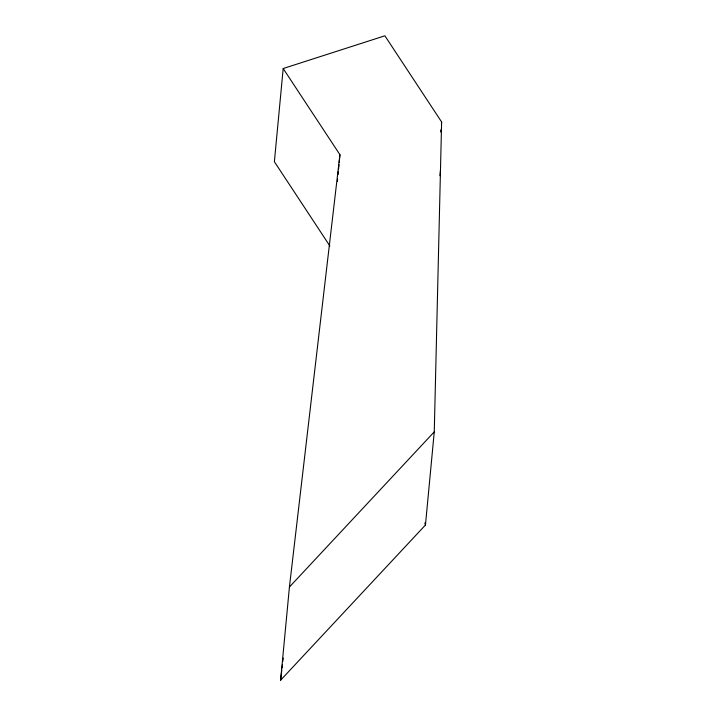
<?xml version="1.0" encoding="UTF-8"?>
<svg xmlns="http://www.w3.org/2000/svg" width="716" height="716" viewBox="0 0 716 716"><rect width="100%" height="100%" fill="white"/><g stroke="black" fill="none" stroke-linecap="round" stroke-linejoin="round"><path stroke-width="1.07" d="M425.51 522.778L425.456 525.016L280.618 680.2L289.425 587.03L339.93 154.701L283.187 68.53L384.877 35.8L441.62 121.971L434.263 431.855L425.456 525.016L424.848 522.868M283.187 68.53L274.38 161.7L329.906 246.018M337.415 181.318L337.621 179.098M338.041 174.668L338.355 171.339M338.57 169.119L338.99 164.68M339.196 162.469L339.93 154.701M440.671 131.95L440.886 129.73M441.405 124.19L441.62 121.971M439.946 175.751L440.474 170.211M280.618 680.2L281.782 670.221M282.041 668.01L282.426 664.681M282.82 661.351L283.205 658.031M289.425 587.03L434.263 431.855"/></g></svg>
